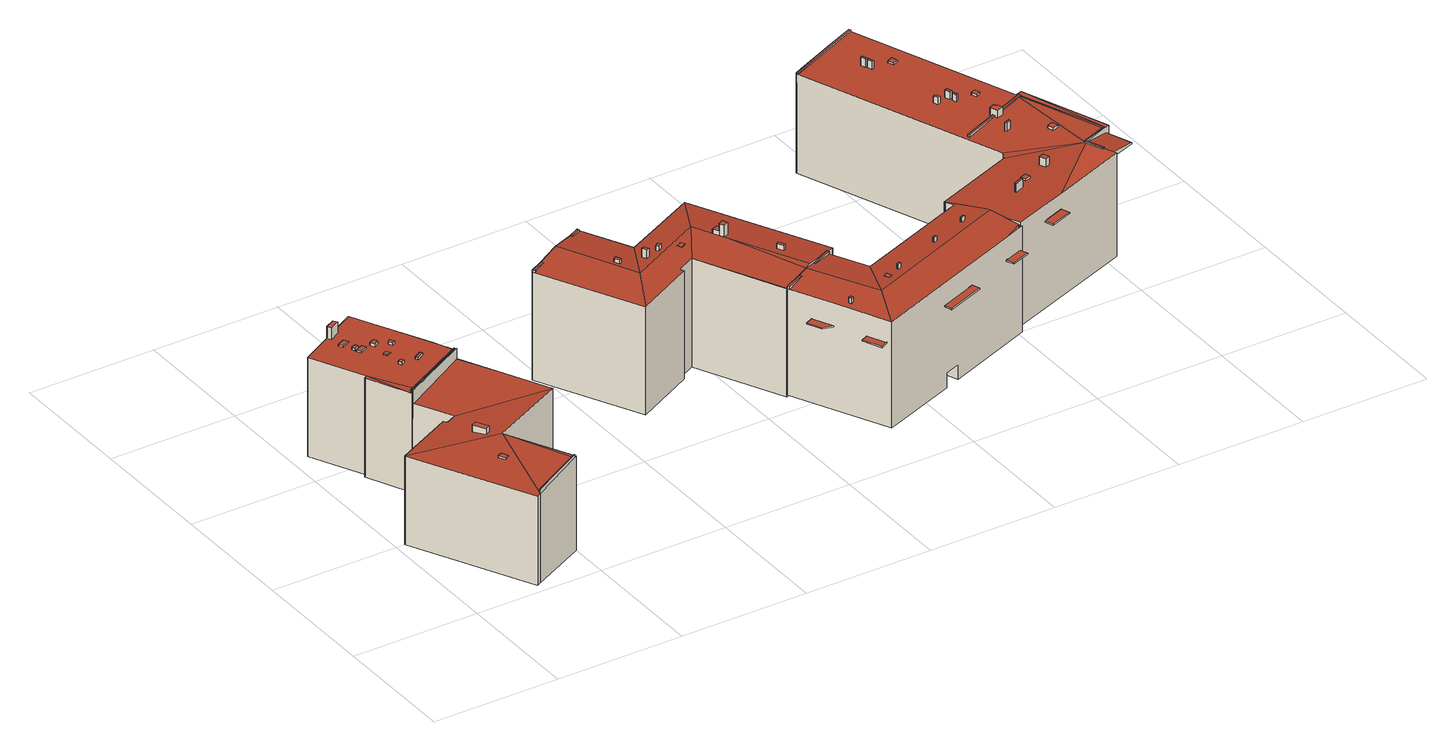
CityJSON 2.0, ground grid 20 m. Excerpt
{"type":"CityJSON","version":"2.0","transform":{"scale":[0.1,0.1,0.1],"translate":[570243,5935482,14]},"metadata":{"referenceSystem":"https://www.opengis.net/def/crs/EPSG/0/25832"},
"CityObjects":{
"building1":{"type":"Building","attributes":{"Grundfläche 2D":"402.932630","Grundhöhe NN":"15.141"},"children":["building1-1","building1-2","building1-3","building1-4"],"geometry":[{"type":"Solid","lod":"3","boundaries":[[[[0,1,2,3,4,5,6,7,8,9]],[[10,11,12,13,7,6]],[[13,12,14,15,16]],[[16,13,16,15]],[[15,17,13,16]],[[17,18,13]],[[19,13,18]],[[20,21,22,4,3,2,1,0,9,23,24]],[[6,5,4,22,25]],[[10,6,25,26]],[[11,10,26,27]],[[12,11,27,28]],[[14,12,28,29]],[[15,14,29,30]],[[19,18,17,15,30,31]],[[13,19,31,32]],[[7,13,32,33]],[[9,8,7,33,23]],[[21,20,24,23,33,32,31,30,29,28,27,26,25,22]]]],"semantics":{"surfaces":[{"type":"RoofSurface"},{"type":"WallSurface"},{"type":"GroundSurface"}],"values":[[0,0,0,0,0,0,0,1,1,1,1,1,1,1,1,1,1,1,2]]}}]},
"building1-1":{"type":"BuildingInstallation","parents":["building1"],"geometry":[{"type":"MultiSurface","lod":"3","boundaries":[[[34,35,36]],[[35,37,38,39,36]],[[40,38,37]],[[18,41,35,34]],[[37,35,41,16]],[[40,37,16,42]],[[40,42,15,38]],[[39,38,15,17,18,34,36]]],"semantics":{"surfaces":[{"type":"RoofSurface"},{"type":"WallSurface"}],"values":[0,0,0,1,1,1,1,1]}}]},
"building1-2":{"type":"BuildingInstallation","parents":["building1"],"geometry":[{"type":"MultiSurface","lod":"3","boundaries":[[[43,44,45,46]],[[46,45,47,48]],[[43,46,48,49]],[[44,43,49,50]],[[45,44,50,47]]],"semantics":{"surfaces":[{"type":"RoofSurface"},{"type":"WallSurface"}],"values":[0,1,1,1,1]}}]},
"building1-3":{"type":"BuildingInstallation","parents":["building1"],"geometry":[{"type":"MultiSurface","lod":"3","boundaries":[[[51,52,53,54,55,56,57,58,59,60,61]],[[56,9,0,1,2,3,4,61,60,59,58,57]],[[4,5,51,61]],[[51,5,62,63,64,8,55,54,53,52]],[[8,9,56,55]]],"semantics":{"surfaces":[{"type":"RoofSurface"},{"type":"WallSurface"}],"values":[0,1,1,1,1]}}]},
"building1-4":{"type":"BuildingInstallation","parents":["building1"],"geometry":[{"type":"MultiSurface","lod":"3","boundaries":[[[65,66,67,68]],[[68,67,69,70]],[[65,68,70,71]],[[66,65,71,72]],[[67,66,72,69]]],"semantics":{"surfaces":[{"type":"RoofSurface"},{"type":"WallSurface"}],"values":[0,1,1,1,1]}}]},
"building2":{"type":"Building","attributes":{"Grundfläche 2D":"201.502350","Grundhöhe NN":"15.001"},"children":["building2-1","building2-2","building2-3","building2-4","building2-5","building2-6","building2-7","building2-8","building2-9","building2-10","building2-11"],"geometry":[{"type":"Solid","lod":"3","boundaries":[[[[73,74,75,76,77,78,79,80,81,82,83,84,85,86]],[[87,74,73]],[[83,82,88,84]],[[89,88,82]],[[90,91,88]],[[91,84,88]],[[92,93,94]],[[92,95,96,93]],[[95,97,98,96]],[[73,86,99,100]],[[87,73,100,101]],[[102,99,86,85,84,91,90,103,104]],[[105,106,97,95,92,94,107,108,77,76,75,74,87,101,109]],[[110,81,80,79,78,77,108,111]],[[82,81,110,112]],[[89,82,112,113]],[[90,88,89,113,103]],[[96,98,97,106,105,109,114,115]],[[93,96,115,116]],[[94,93,116,107]],[[111,108,107,116,115,114,109,101,100,99,102,104,103,113,112,110]]]],"semantics":{"surfaces":[{"type":"RoofSurface"},{"type":"WallSurface"},{"type":"GroundSurface"}],"values":[[0,0,0,0,0,0,0,0,0,1,1,1,1,1,1,1,1,1,1,1,2]]}}]},
"building2-1":{"type":"BuildingInstallation","parents":["building2"],"geometry":[{"type":"MultiSurface","lod":"3","boundaries":[[[117,118,119,120]],[[121,122,118,117]],[[122,123,119,118]],[[123,124,120,119]],[[124,121,117,120]]],"semantics":{"surfaces":[{"type":"RoofSurface"},{"type":"WallSurface"}],"values":[0,1,1,1,1]}}]},
"building2-2":{"type":"BuildingInstallation","parents":["building2"],"geometry":[{"type":"MultiSurface","lod":"3","boundaries":[[[125,126,127,128]],[[128,127,129,130]],[[125,128,130,131]],[[126,125,131,132]],[[127,126,132,129]]],"semantics":{"surfaces":[{"type":"RoofSurface"},{"type":"WallSurface"}],"values":[0,1,1,1,1]}}]},
"building2-3":{"type":"BuildingInstallation","parents":["building2"],"geometry":[{"type":"MultiSurface","lod":"3","boundaries":[[[133,134,135,136]],[[136,135,137,138]],[[133,136,138,139]],[[139,140,134,133]],[[140,137,135,134]]],"semantics":{"surfaces":[{"type":"RoofSurface"},{"type":"WallSurface"}],"values":[0,1,1,1,1]}}]},
"building2-4":{"type":"BuildingInstallation","parents":["building2"],"geometry":[{"type":"MultiSurface","lod":"3","boundaries":[[[141,142,143,144]],[[144,143,145,146]],[[141,144,146,147]],[[142,141,147,148]],[[143,142,148,145]]],"semantics":{"surfaces":[{"type":"RoofSurface"},{"type":"WallSurface"}],"values":[0,1,1,1,1]}}]},
"building2-5":{"type":"BuildingInstallation","parents":["building2"],"geometry":[{"type":"MultiSurface","lod":"3","boundaries":[[[149,150,151,152]],[[152,151,79,80]],[[149,152,80,153]],[[150,149,153,154]],[[151,150,154,79]]],"semantics":{"surfaces":[{"type":"RoofSurface"},{"type":"WallSurface"}],"values":[0,1,1,1,1]}}]},
"building2-6":{"type":"BuildingInstallation","parents":["building2"],"geometry":[{"type":"MultiSurface","lod":"3","boundaries":[[[61,59,58,155,156,157]],[[158,155,58,57,56,159,160,161]],[[59,61,90,91,84,85,86,56,57,58]],[[86,73,159,56]],[[161,160,159,73,83,162,88,157,156,155,158]],[[88,90,61,157]]],"semantics":{"surfaces":[{"type":"RoofSurface"},{"type":"WallSurface"}],"values":[0,0,1,1,1,1]}}]},
"building2-7":{"type":"BuildingInstallation","parents":["building2"],"geometry":[{"type":"MultiSurface","lod":"3","boundaries":[[[163,164,165,166]],[[166,165,167,168]],[[163,166,168,169]],[[164,163,169,170]],[[165,164,170,167]]],"semantics":{"surfaces":[{"type":"RoofSurface"},{"type":"WallSurface"}],"values":[0,1,1,1,1]}}]},
"building2-8":{"type":"BuildingInstallation","parents":["building2"],"geometry":[{"type":"MultiSurface","lod":"3","boundaries":[[[171,172,173,174]],[[174,173,175,176]],[[171,174,176,177]],[[172,171,177,178]],[[173,172,178,175]]],"semantics":{"surfaces":[{"type":"RoofSurface"},{"type":"WallSurface"}],"values":[0,1,1,1,1]}}]},
"building2-9":{"type":"BuildingInstallation","parents":["building2"],"geometry":[{"type":"MultiSurface","lod":"3","boundaries":[[[179,180,181,182]],[[182,181,183,184]],[[179,182,184,185]],[[180,179,185,186]],[[181,180,186,183]]],"semantics":{"surfaces":[{"type":"RoofSurface"},{"type":"WallSurface"}],"values":[0,1,1,1,1]}}]},
"building2-10":{"type":"BuildingInstallation","parents":["building2"],"geometry":[{"type":"MultiSurface","lod":"3","boundaries":[[[187,188,189,190]],[[190,189,191,192]],[[187,190,192,193]],[[188,187,193,194]],[[189,188,194,191]]],"semantics":{"surfaces":[{"type":"RoofSurface"},{"type":"WallSurface"}],"values":[0,1,1,1,1]}}]},
"building2-11":{"type":"BuildingInstallation","parents":["building2"],"geometry":[{"type":"MultiSurface","lod":"3","boundaries":[[[195,196,106,197]],[[105,198,197,106]],[[198,199,195,197]],[[199,200,196,195]],[[200,105,106,196]],[[200,199,198,105]]],"semantics":{"surfaces":[{"type":"RoofSurface"},{"type":"WallSurface"},{"type":"OuterCeilingSurface"}],"values":[0,1,1,1,1,2]}}]},
"building3":{"type":"Building","attributes":{"Grundfläche 2D":"505.662605","Grundhöhe NN":"14.138"},"children":["building3-1","building3-2","building3-3","building3-4","building3-5","building3-6","building3-7","building3-8","building3-9"],"geometry":[{"type":"Solid","lod":"3","boundaries":[[[[201,202,203,204,205,206]],[[207,208,205,204]],[[209,210,211,212,213,214,208,207,215,216]],[[208,214,213,217,218,219,220,221,222]],[[222,223,224,225,205,208]],[[226,227,225]],[[227,228,225]],[[229,201,206,205,225,228]],[[202,201,229]],[[203,230,231,204]],[[207,204,231,232]],[[215,207,232,233]],[[216,215,233,234]],[[209,216,234,235]],[[236,237,220,219,218,217,213,212,211,210,209,235,238]],[[222,221,220,237,239]],[[223,222,239,240]],[[225,224,241,242]],[[224,223,240,241]],[[226,225,242,243]],[[244,230,203,202,229,228,227,226,243,245]],[[239,237,236,238,235,234,233,232,231,230,244,245,243,242,241,240]]]],"semantics":{"surfaces":[{"type":"RoofSurface"},{"type":"WallSurface"},{"type":"GroundSurface"}],"values":[[0,0,0,0,0,0,0,0,0,1,1,1,1,1,1,1,1,1,1,1,1,2]]}}]},
"building3-1":{"type":"BuildingInstallation","parents":["building3"],"geometry":[{"type":"MultiSurface","lod":"3","boundaries":[[[246,247,248,249]],[[249,248,250,251]],[[246,249,251,252]],[[247,246,252,253]],[[248,247,253,250]]],"semantics":{"surfaces":[{"type":"RoofSurface"},{"type":"WallSurface"}],"values":[0,1,1,1,1]}}]},
"building3-2":{"type":"BuildingInstallation","parents":["building3"],"geometry":[{"type":"MultiSurface","lod":"3","boundaries":[[[254,255,256,257]],[[257,256,258,259]],[[254,257,259,260]],[[255,254,260,261]],[[256,255,261,258]]],"semantics":{"surfaces":[{"type":"RoofSurface"},{"type":"WallSurface"}],"values":[0,1,1,1,1]}}]},
"building3-3":{"type":"BuildingInstallation","parents":["building3"],"geometry":[{"type":"MultiSurface","lod":"3","boundaries":[[[262,263,264,265]],[[266,267,265,264]],[[262,265,267,268]],[[268,269,263,262]],[[264,263,269,266]]],"semantics":{"surfaces":[{"type":"RoofSurface"},{"type":"WallSurface"}],"values":[0,1,1,1,1]}}]},
"building3-4":{"type":"BuildingInstallation","parents":["building3"],"geometry":[{"type":"MultiSurface","lod":"3","boundaries":[[[270,271,272,273]],[[273,272,274,275]],[[270,273,275,276]],[[271,270,276,277]],[[272,271,277,274]]],"semantics":{"surfaces":[{"type":"RoofSurface"},{"type":"WallSurface"}],"values":[0,1,1,1,1]}}]},
"building3-5":{"type":"BuildingInstallation","parents":["building3"],"geometry":[{"type":"MultiSurface","lod":"3","boundaries":[[[278,279,280,281,282,283]],[[282,281,284,285]],[[286,278,283,282,285,206]],[[279,278,286,287]]],"semantics":{"surfaces":[{"type":"RoofSurface"},{"type":"WallSurface"}],"values":[0,1,1,1]}}]},
"building3-6":{"type":"BuildingInstallation","parents":["building3"],"geometry":[{"type":"MultiSurface","lod":"3","boundaries":[[[288,289,290,291,292]],[[281,280,279,291,290,289]],[[201,292,291,279,287]],[[201,293,288,292]],[[284,281,289,288,293]]],"semantics":{"surfaces":[{"type":"RoofSurface"},{"type":"WallSurface"}],"values":[0,1,1,1,1]}}]},
"building3-7":{"type":"BuildingInstallation","parents":["building3"],"geometry":[{"type":"MultiSurface","lod":"3","boundaries":[[[294,295,296,297]],[[297,296,298]],[[294,297,298,299]],[[294,299,295]]],"semantics":{"surfaces":[{"type":"RoofSurface"},{"type":"WallSurface"}],"values":[0,1,1,1]}}]},
"building3-8":{"type":"BuildingInstallation","parents":["building3"],"geometry":[{"type":"MultiSurface","lod":"3","boundaries":[[[300,218,301,302,303,304]],[[305,212,306,307,308]],[[216,209,308,307]],[[308,209,210,211,212,305]],[[220,301,218,219]],[[302,301,220,221]],[[221,309,304,303,302]],[[306,216,307]]],"semantics":{"surfaces":[{"type":"RoofSurface"},{"type":"WallSurface"}],"values":[0,0,1,1,1,1,1,1]}}]},
"building3-9":{"type":"BuildingInstallation","parents":["building3"],"geometry":[{"type":"MultiSurface","lod":"3","boundaries":[[[310,311,312,313,314,315]],[[316,317,315,314]],[[318,319,313,312]],[[317,320,310,315]],[[320,321,311,310]],[[321,318,312,311]],[[319,316,314,313]],[[319,318,321,320,317,316]]],"semantics":{"surfaces":[{"type":"RoofSurface"},{"type":"WallSurface"},{"type":"OuterCeilingSurface"}],"values":[0,1,1,1,1,1,1,2]}}]},
"building4":{"type":"Building","attributes":{"Grundfläche 2D":"362.395718","Grundhöhe NN":"14.404"},"children":["building4-1","building4-2","building4-3","building4-4","building4-5","building4-6","building4-7","building4-8","building4-9","building4-10","building4-11"],"geometry":[{"type":"MultiSurface","lod":"3","boundaries":[[[322,323,324]],[[325,323,322]],[[326,327,328,329,330,325]],[[330,323,325]],[[331,332,333,334,335,336,337,327,326,338,339]],[[340,341,342,343,229,327,337]],[[328,327,229,344,228,227,345,346]],[[347,338,326,325,322,324,348,349]],[[350,351,332,331,339,338,347,352]],[[333,332,351,353]],[[334,333,353,354]],[[335,334,354,355]],[[336,335,355,356]],[[357,358,359,360,361,362,363,364,337,336,356]],[[341,340,337,364,365]],[[229,343,342,341,365,366,367,227,228,344]],[[328,346,345,227,367,368]],[[330,329,328,368,369,370,371,372,348,324,323]],[[357,372,371,373,358]],[[370,369,363,362]],[[369,368,367,366,365,364,363]],[[354,353,351,350,352,347,349,348,372,357,356,355]],[[373,371,370,362,361]]],"semantics":{"surfaces":[{"type":"RoofSurface"},{"type":"WallSurface"},{"type":"GroundSurface"},{"type":"OuterCeilingSurface"}],"values":[0,0,0,0,0,0,0,1,1,1,1,1,1,1,1,1,1,1,1,1,2,2,3]}}]},
"building4-1":{"type":"BuildingInstallation","parents":["building4"],"geometry":[{"type":"MultiSurface","lod":"3","boundaries":[[[374,375,376,377]],[[377,376,378,379]],[[379,380,374,377]],[[375,374,380,381]],[[381,378,376,375]]],"semantics":{"surfaces":[{"type":"RoofSurface"},{"type":"WallSurface"}],"values":[0,1,1,1,1]}}]},
"building4-2":{"type":"BuildingInstallation","parents":["building4"],"geometry":[{"type":"MultiSurface","lod":"3","boundaries":[[[382,383,384,385]],[[385,384,386,387]],[[382,385,387,388]],[[383,382,388,389]],[[384,383,389,386]]],"semantics":{"surfaces":[{"type":"RoofSurface"},{"type":"WallSurface"}],"values":[0,1,1,1,1]}}]},
"building4-3":{"type":"BuildingInstallation","parents":["building4"],"geometry":[{"type":"MultiSurface","lod":"3","boundaries":[[[390,343,391,392]],[[344,393,394,395,396]],[[392,391,340]],[[395,394,227,345]],[[396,395,345]],[[340,341,390,392]],[[342,343,390,341]],[[227,394,393,344,228]]],"semantics":{"surfaces":[{"type":"RoofSurface"},{"type":"WallSurface"}],"values":[0,0,1,1,1,1,1,1]}}]},
"building4-4":{"type":"BuildingInstallation","parents":["building4"],"geometry":[{"type":"MultiSurface","lod":"3","boundaries":[[[397,398,399,400,401]],[[402,403,399,398]],[[403,404,405,401,400,399]],[[397,401,405,406]],[[406,402,398,397]]],"semantics":{"surfaces":[{"type":"RoofSurface"},{"type":"WallSurface"}],"values":[0,1,1,1,1]}}]},
"building4-5":{"type":"BuildingInstallation","parents":["building4"],"geometry":[{"type":"MultiSurface","lod":"3","boundaries":[[[407,408,409,410]],[[410,409,411,412]],[[407,410,412,413]],[[408,407,413,414]],[[409,408,414,411]]],"semantics":{"surfaces":[{"type":"RoofSurface"},{"type":"WallSurface"}],"values":[0,1,1,1,1]}}]},
"building4-6":{"type":"BuildingInstallation","parents":["building4"],"geometry":[{"type":"MultiSurface","lod":"3","boundaries":[[[415,416,417,418]],[[418,417,419,420]],[[415,418,420,421]],[[416,415,421,422]],[[417,416,422,419]]],"semantics":{"surfaces":[{"type":"RoofSurface"},{"type":"WallSurface"}],"values":[0,1,1,1,1]}}]},
"building4-7":{"type":"BuildingInstallation","parents":["building4"],"geometry":[{"type":"MultiSurface","lod":"3","boundaries":[[[423,424,425,426]],[[425,427,428,426]],[[423,426,428,429]],[[424,423,429,430]],[[430,427,425,424]],[[430,429,428,427]]],"semantics":{"surfaces":[{"type":"RoofSurface"},{"type":"WallSurface"},{"type":"OuterCeilingSurface"}],"values":[0,1,1,1,1,2]}}]},
"building4-8":{"type":"BuildingInstallation","parents":["building4"],"geometry":[{"type":"MultiSurface","lod":"3","boundaries":[[[431,432,433,434]],[[435,436,432,431]],[[437,438,434,433]],[[438,435,431,434]],[[436,437,433,432]],[[436,435,438,437]]],"semantics":{"surfaces":[{"type":"RoofSurface"},{"type":"WallSurface"},{"type":"OuterCeilingSurface"}],"values":[0,1,1,1,1,2]}}]},
"building4-9":{"type":"BuildingInstallation","parents":["building4"],"geometry":[{"type":"MultiSurface","lod":"3","boundaries":[[[439,440,441,442]],[[443,444,442,441]],[[444,445,439,442]],[[445,446,440,439]],[[446,443,441,440]],[[446,445,444,443]]],"semantics":{"surfaces":[{"type":"RoofSurface"},{"type":"WallSurface"},{"type":"OuterCeilingSurface"}],"values":[0,1,1,1,1,2]}}]},
"building4-10":{"type":"BuildingInstallation","parents":["building4"],"geometry":[{"type":"MultiSurface","lod":"3","boundaries":[[[447,361,360,448]],[[448,360,359,449]],[[448,449,450,451,447]],[[451,450,358,373]],[[358,450,449,359]],[[373,361,447,451]]],"semantics":{"surfaces":[{"type":"RoofSurface"},{"type":"WallSurface"},{"type":"OuterCeilingSurface"}],"values":[0,1,1,1,2,2]}}]},
"building4-11":{"type":"BuildingInstallation","parents":["building4"],"geometry":[{"type":"MultiSurface","lod":"3","boundaries":[[[452,453,454,455]],[[454,456,457,455]],[[458,452,455,457]],[[453,452,458,459]],[[454,453,459,456]],[[459,458,457,456]]],"semantics":{"surfaces":[{"type":"RoofSurface"},{"type":"WallSurface"},{"type":"OuterCeilingSurface"}],"values":[0,1,1,1,1,2]}}]},
"building5":{"type":"Building","attributes":{"Grundfläche 2D":"740.935018","Grundhöhe NN":"15.281"},"children":["building5-1","building5-2","building5-3","building5-4","building5-5","building5-6","building5-7","building5-8","building5-9","building5-10","building5-11","building5-12","building5-13","building5-14","building5-15","building5-16","building5-17","building5-18","building5-19","building5-20","building5-21","building5-22"],"geometry":[{"type":"Solid","lod":"3","boundaries":[[[[460,461,460,462]],[[460,463,462]],[[464,465,466,467,468,469,463,460,461,470,471]],[[472,473,474,475,476,477,461,460,462,478,479,332]],[[480,481,461,477,476]],[[465,464,471,470,461,482,483,484]],[[482,485,486]],[[484,483,482,486,487,485,488,489,465]],[[485,487,486]],[[485,490,491,488]],[[467,492,493,494,495,468]],[[463,469,468,495,496]],[[462,463,496,497]],[[478,462,497,498]],[[499,500,474,473,472,332,479,478,498,501]],[[475,474,500,502]],[[476,475,502,503,480]],[[481,480,503,504,505,461]],[[485,482,461,505,504,506,490]],[[491,490,506,507]],[[488,491,507,508,509,510]],[[511,512,465,489,488,510,509,508,513,514]],[[514,494,493,492,467,466,465,512,511]],[[502,500,499,501,498,497,496,495,494,514,513,508,507,506,504,503]]]],"semantics":{"surfaces":[{"type":"RoofSurface"},{"type":"WallSurface"},{"type":"GroundSurface"}],"values":[[0,0,0,0,0,0,0,0,0,0,1,1,1,1,1,1,1,1,1,1,1,1,1,2]]}}]},
"building5-1":{"type":"BuildingInstallation","parents":["building5"],"geometry":[{"type":"MultiSurface","lod":"3","boundaries":[[[515,516,517,518]],[[518,517,519,520]],[[515,518,520,521]],[[516,515,521,522]],[[517,516,522,519]]],"semantics":{"surfaces":[{"type":"RoofSurface"},{"type":"WallSurface"}],"values":[0,1,1,1,1]}}]},
"building5-2":{"type":"BuildingInstallation","parents":["building5"],"geometry":[{"type":"MultiSurface","lod":"3","boundaries":[[[523,524,525,526]],[[526,525,527,528]],[[523,526,528,529]],[[524,523,529,530]],[[525,524,530,527]]],"semantics":{"surfaces":[{"type":"RoofSurface"},{"type":"WallSurface"}],"values":[0,1,1,1,1]}}]},
"building5-3":{"type":"BuildingInstallation","parents":["building5"],"geometry":[{"type":"MultiSurface","lod":"3","boundaries":[[[531,532,533,534]],[[534,533,535,536]],[[531,534,536,537]],[[537,538,532,531]],[[538,535,533,532]]],"semantics":{"surfaces":[{"type":"RoofSurface"},{"type":"WallSurface"}],"values":[0,1,1,1,1]}}]},
"building5-4":{"type":"BuildingInstallation","parents":["building5"],"geometry":[{"type":"MultiSurface","lod":"3","boundaries":[[[539,540,541,542]],[[542,541,543,544]],[[539,542,544,545]],[[540,539,545,546]],[[541,540,546,543]]],"semantics":{"surfaces":[{"type":"RoofSurface"},{"type":"WallSurface"}],"values":[0,1,1,1,1]}}]},
"building5-5":{"type":"BuildingInstallation","parents":["building5"],"geometry":[{"type":"MultiSurface","lod":"3","boundaries":[[[547,548,549,550,551,552]],[[548,547,481,461]],[[549,548,461,482]],[[482,553,550,549]],[[460,551,550,553,470]],[[477,554,552,551,460]],[[554,481,547,552]]],"semantics":{"surfaces":[{"type":"RoofSurface"},{"type":"WallSurface"}],"values":[0,1,1,1,1,1,1]}}]},
"building5-6":{"type":"BuildingInstallation","parents":["building5"],"geometry":[{"type":"MultiSurface","lod":"3","boundaries":[[[555,556,557,558]],[[559,560,558,557]],[[560,561,555,558]],[[561,562,556,555]]],"semantics":{"surfaces":[{"type":"RoofSurface"},{"type":"WallSurface"}],"values":[0,1,1,1]}}]},
"building5-7":{"type":"BuildingInstallation","parents":["building5"],"geometry":[{"type":"MultiSurface","lod":"3","boundaries":[[[563,564,565,566]],[[566,565,567,568]],[[563,566,568,569]],[[564,563,569,570]],[[565,564,570,567]]],"semantics":{"surfaces":[{"type":"RoofSurface"},{"type":"WallSurface"}],"values":[0,1,1,1,1]}}]},
"building5-8":{"type":"BuildingInstallation","parents":["building5"],"geometry":[{"type":"MultiSurface","lod":"3","boundaries":[[[571,572,573,574,575,576]],[[577,578,571,576]],[[572,571,578,579]],[[579,580,573,572]],[[562,581,574,573,580,559,557,556]],[[581,582,575,574]],[[576,575,582,583,584,585,577]]],"semantics":{"surfaces":[{"type":"RoofSurface"},{"type":"WallSurface"}],"values":[0,1,1,1,1,1,1]}}]},
"building5-9":{"type":"BuildingInstallation","parents":["building5"],"geometry":[{"type":"MultiSurface","lod":"3","boundaries":[[[586,587,588,589]],[[589,588,590,591]],[[586,589,591,592]],[[587,586,592,593]],[[588,587,593,590]]],"semantics":{"surfaces":[{"type":"RoofSurface"},{"type":"WallSurface"}],"values":[0,1,1,1,1]}}]},
"building5-10":{"type":"BuildingInstallation","parents":["building5"],"geometry":[{"type":"MultiSurface","lod":"3","boundaries":[[[594,595,596,597,598,599,600]],[[594,600,467,468,596,595]],[[468,469,597,596]],[[597,469,466,599,598]],[[466,467,600,599]]],"semantics":{"surfaces":[{"type":"RoofSurface"},{"type":"WallSurface"}],"values":[0,1,1,1,1]}}]},
"building5-11":{"type":"BuildingInstallation","parents":["building5"],"geometry":[{"type":"MultiSurface","lod":"3","boundaries":[[[601,602,603,604]],[[604,603,605,606]],[[601,604,606,607]],[[602,601,607,608]],[[603,602,608,605]]],"semantics":{"surfaces":[{"type":"RoofSurface"},{"type":"WallSurface"}],"values":[0,1,1,1,1]}}]},
"building5-12":{"type":"BuildingInstallation","parents":["building5"],"geometry":[{"type":"MultiSurface","lod":"3","boundaries":[[[609,610,611,612]],[[612,611,613,614]],[[609,612,614,615]],[[610,609,615,616]],[[611,610,616,613]]],"semantics":{"surfaces":[{"type":"RoofSurface"},{"type":"WallSurface"}],"values":[0,1,1,1,1]}}]},
"building5-13":{"type":"BuildingInstallation","parents":["building5"],"geometry":[{"type":"MultiSurface","lod":"3","boundaries":[[[617,618,619,620]],[[620,619,621,622]],[[617,620,622,623]],[[618,617,623,624]],[[619,618,624,621]]],"semantics":{"surfaces":[{"type":"RoofSurface"},{"type":"WallSurface"}],"values":[0,1,1,1,1]}}]},
"building5-14":{"type":"BuildingInstallation","parents":["building5"],"geometry":[{"type":"MultiSurface","lod":"3","boundaries":[[[625,626,627,628]],[[628,627,629,630]],[[625,628,630,631]],[[626,625,631,632]],[[627,626,632,629]]],"semantics":{"surfaces":[{"type":"RoofSurface"},{"type":"WallSurface"}],"values":[0,1,1,1,1]}}]},
"building5-15":{"type":"BuildingInstallation","parents":["building5"],"geometry":[{"type":"MultiSurface","lod":"3","boundaries":[[[633,634,635,636]],[[637,638,633,636]],[[638,639,634,633]],[[640,635,634,639]],[[640,637,636,635]]],"semantics":{"surfaces":[{"type":"RoofSurface"},{"type":"WallSurface"}],"values":[0,1,1,1,1]}}]},
"building5-16":{"type":"BuildingInstallation","parents":["building5"],"geometry":[{"type":"MultiSurface","lod":"3","boundaries":[[[641,642,643,644,645,646,647]],[[648,649,643,642]],[[649,650,651,645,644,643]],[[651,652,646,645]],[[652,653,647,646]],[[653,654,641,647]],[[654,648,642,641]]],"semantics":{"surfaces":[{"type":"RoofSurface"},{"type":"WallSurface"}],"values":[0,1,1,1,1,1,1]}}]},
"building5-17":{"type":"BuildingInstallation","parents":["building5"],"geometry":[{"type":"MultiSurface","lod":"3","boundaries":[[[655,585,584,656,657,658,659,660,661]],[[471,483,486,657,656,584,583,662]],[[657,486,658]],[[486,487,658]],[[487,663,659,658]],[[663,484,464,664,577,585,655,661,660,659]]],"semantics":{"surfaces":[{"type":"RoofSurface"},{"type":"WallSurface"}],"values":[0,1,1,1,1,1]}}]},
"building5-18":{"type":"BuildingInstallation","parents":["building5"],"geometry":[{"type":"MultiSurface","lod":"3","boundaries":[[[512,665,510,666,667]],[[512,667,668,511]],[[669,668,667,666]],[[510,665,512,511,670,509]],[[666,510,509,669]],[[670,511,668,669,509]]],"semantics":{"surfaces":[{"type":"RoofSurface"},{"type":"WallSurface"},{"type":"OuterCeilingSurface"}],"values":[0,1,1,1,1,2]}}]},
"building5-19":{"type":"BuildingInstallation","parents":["building5"],"geometry":[{"type":"MultiSurface","lod":"3","boundaries":[[[671,672,673,674,675,461]],[[675,674,676,505,461]],[[671,461,505,677,672]],[[673,672,677,678]],[[674,673,678,676]],[[505,676,678,677]]],"semantics":{"surfaces":[{"type":"RoofSurface"},{"type":"WallSurface"},{"type":"OuterCeilingSurface"}],"values":[0,1,1,1,1,2]}}]},
"building5-20":{"type":"BuildingInstallation","parents":["building5"],"geometry":[{"type":"MultiSurface","lod":"3","boundaries":[[[679,680,681,682]],[[683,684,681,680]],[[684,685,682,681]],[[685,686,679,682]],[[686,683,680,679]],[[683,686,685,684]]],"semantics":{"surfaces":[{"type":"RoofSurface"},{"type":"WallSurface"},{"type":"OuterCeilingSurface"}],"values":[0,1,1,1,1,2]}}]},
"building5-21":{"type":"BuildingInstallation","parents":["building5"],"geometry":[{"type":"MultiSurface","lod":"3","boundaries":[[[687,688,689,690]],[[691,692,690,689]],[[692,693,687,690]],[[693,694,688,687]],[[694,691,689,688]],[[694,693,692,691]]],"semantics":{"surfaces":[{"type":"RoofSurface"},{"type":"WallSurface"},{"type":"OuterCeilingSurface"}],"values":[0,1,1,1,1,2]}}]},
"building5-22":{"type":"BuildingInstallation","parents":["building5"],"geometry":[{"type":"MultiSurface","lod":"3","boundaries":[[[695,492,696,697]],[[492,493,698,696]],[[492,695,699,493]],[[697,696,698,700]],[[695,697,700,699]],[[493,699,700,698]]],"semantics":{"surfaces":[{"type":"RoofSurface"},{"type":"WallSurface"},{"type":"OuterCeilingSurface"}],"values":[0,1,1,1,1,2]}}]}
},
"vertices":[
[190,345,160],[91,295,152],[88,294,152],[88,293,152],[87,293,152],[88,292,152],[117,234,153],[259,210,161],[192,344,161],[191,345,161],[100,226,153],[97,232,152],[6,187,152],[139,151,161],[99,2,152],[105,5,153],[106,7,153],[188,46,160],[188,47,160],[191,48,161],[88,294,11],[88,293,11],[87,293,11],[191,345,11],[190,345,11],[117,234,11],[100,226,11],[97,232,11],[6,187,11],[99,2,11],[105,5,11],[191,48,11],[139,151,11],[259,210,11],
[188,47,165],[188,48,165],[188,46,165],[106,7,159],[105,5,159],[143,24,162],[105,6,159],[188,48,160],[105,6,153],
[110,98,160],[116,101,160],[112,111,160],[105,108,160],[112,111,157],[105,108,156],[110,98,156],[116,101,157],
[88,292,174],[89,292,174],[91,293,174],[188,342,177],[192,344,177],[191,345,177],[190,345,177],[91,295,174],[88,294,174],[88,293,174],[87,293,174],[89,292,152],[91,293,152],[188,342,160],
[121,163,168],[129,167,168],[119,186,168],[111,182,168],[119,186,157],[111,182,157],[121,163,159],[129,167,159],
[190,347,174],[182,366,174],[175,380,174],[129,471,174],[117,496,174],[116,496,174],[79,477,172],[64,469,171],[19,447,168],[60,364,168],[96,300,169],[91,295,169],[190,345,174],[191,345,174],[191,348,174],[86,295,168],[55,361,168],[87,293,168],[88,294,168],[135,460,146],[140,476,144],[129,471,144],[170,391,146],[186,386,144],[175,380,144],[185,385,144],[191,345,10],[190,347,10],[191,348,10],[190,345,10],[87,293,10],[88,294,10],[175,380,119],[175,380,121],[129,471,10],[117,496,10],[175,380,10],[19,447,10],[116,496,10],[60,364,10],[55,361,10],[185,385,10],[186,386,10],[140,476,10],
[92,426,173],[79,420,173],[83,413,173],[95,419,173],[92,426,171],[79,420,171],[83,413,171],[95,419,171],
[79,422,175],[86,425,175],[84,430,175],[77,427,175],[84,430,171],[77,427,171],[79,422,171],[86,425,171],
[106,414,177],[113,418,177],[110,425,177],[102,421,177],[110,425,172],[102,421,172],[106,414,172],[113,418,172],
[108,387,173],[115,390,173],[111,396,173],[105,393,173],[111,396,172],[105,393,171],[108,387,171],[115,390,172],
[68,463,190],[83,471,190],[79,477,190],[64,469,190],[68,463,171],[83,471,172],
[96,300,174],[90,297,174],[86,295,174],[98,301,174],[190,347,177],[189,347,177],[100,302,174],[90,297,169],
[112,358,175],[118,361,175],[116,366,175],[110,363,175],[116,366,171],[110,363,171],[112,358,171],[118,361,171],
[70,438,173],[83,444,173],[79,451,173],[67,445,173],[79,451,171],[67,445,171],[70,438,171],[83,444,171],
[137,355,176],[148,361,176],[146,365,176],[135,359,176],[146,365,173],[135,359,172],[137,355,172],[148,361,173],
[127,403,177],[132,406,177],[129,413,177],[124,410,177],[129,413,173],[124,410,173],[127,403,173],[132,406,173],
[192,370,121],[185,385,121],[182,366,121],[182,366,119],[192,370,119],[185,385,119],
[647,381,180],[707,261,180],[760,287,173],[656,493,173],[623,428,180],[639,397,180],[536,434,173],[502,366,180],[495,511,173],[492,510,174],[485,506,175],[478,503,176],[444,486,180],[482,407,180],[498,509,173],[496,508,173],[441,484,180],[408,468,176],[389,458,173],[387,457,173],[389,453,173],[467,299,173],[560,347,173],[557,352,174],[585,367,174],[651,233,173],[652,233,173],[653,234,173],[697,256,179],[760,287,1],[656,493,1],[536,434,1],[498,509,1],[496,508,1],[495,511,1],[389,458,1],[387,457,1],[492,510,1],[467,299,1],[560,347,1],[557,352,1],[585,367,1],[651,233,1],[653,234,1],[652,233,1],
[554,401,186],[561,405,186],[558,409,186],[552,405,186],[558,409,178],[552,405,178],[554,401,179],[561,405,179],
[531,395,191],[536,397,191],[533,404,191],[528,403,191],[533,404,177],[528,403,177],[531,395,178],[536,397,178],
[492,402,185],[496,404,185],[492,412,185],[488,410,185],[492,412,179],[488,410,179],[492,402,179],[496,404,179],
[696,310,187],[700,312,187],[695,321,187],[691,319,187],[695,321,178],[691,319,179],[696,310,179],[700,312,178],
[638,397,187],[643,388,187],[643,389,187],[651,393,187],[647,401,187],[639,397,187],[651,393,179],[647,401,179],[638,397,180],[643,388,180],
[655,385,198],[651,393,198],[643,389,198],[643,388,198],[647,381,198],[655,385,179],
[594,396,179],[590,403,179],[582,399,179],[586,392,179],[586,392,178],[594,396,178],
[409,466,176],[387,457,176],[389,453,176],[393,456,176],[410,464,176],[492,510,176],[479,499,176],[496,508,176],[495,511,176],[393,456,174],
[793,307,27],[770,354,27],[743,340,27],[752,322,27],[744,318,27],[758,290,27],[744,318,25],[758,290,25],[743,340,25],[752,322,25],[793,307,25],[770,354,25],
[1004,196,173],[999,192,173],[1005,194,173],[1003,200,173],[986,244,179],[751,152,179],[724,86,173],[897,152,173],[970,180,173],[960,291,173],[953,305,171],[952,304,171],[952,303,172],[951,302,172],[957,289,173],[777,220,173],[983,252,178],[961,291,173],[748,277,173],[746,280,173],[745,280,173],[714,264,177],[681,248,177],[654,230,173],[685,167,173],[983,252,4],[1005,194,4],[1004,196,4],[960,291,4],[953,305,4],[961,291,4],[952,304,4],[952,303,4],[951,302,4],[957,289,4],[828,239,4],[828,239,26],[888,263,26],[888,263,28],[825,238,28],[804,230,28],[804,230,4],[777,220,4],[746,280,4],[653,234,4],[652,233,4],[724,86,4],[842,131,4],[842,131,28],[867,140,28],[867,140,4],[828,239,28],
[944,243,185],[943,245,185],[937,243,185],[938,241,185],[937,243,177],[938,241,177],[944,243,177],[943,245,177],
[883,222,185],[878,220,185],[879,218,185],[884,220,185],[879,218,177],[884,220,177],[883,222,177],[878,220,177],
[746,280,177],[716,261,177],[748,277,177],[653,234,177],[652,233,177],[654,230,177],[683,244,177],
[779,176,178],[785,178,178],[782,187,178],[780,186,178],[776,184,178],[785,178,177],[782,187,176],[780,186,176],[776,184,176],[779,176,177],
[703,152,183],[707,154,183],[705,158,183],[701,157,183],[705,158,175],[701,157,174],[703,152,174],[707,154,175],
[805,192,185],[800,190,185],[801,187,185],[806,189,185],[801,187,177],[806,189,177],[805,192,177],[800,190,177],
[841,117,138],[901,140,138],[897,152,138],[837,129,138],[897,152,136],[837,129,136],[841,117,136],[901,140,136],
[975,168,138],[1004,179,138],[999,192,138],[970,180,138],[975,168,136],[1004,179,136],[999,192,136],[970,180,136],
[657,193,138],[668,171,138],[685,167,138],[669,199,138],[685,167,136],[669,199,136],[657,193,136],[668,171,136],
[823,246,28],[886,270,28],[886,270,26],[825,246,26],[825,246,28],
[696,116,138],[710,87,138],[721,93,138],[707,121,138],[721,93,136],[707,121,136],[696,116,136],[710,87,136],
[1188,322,176],[1191,321,176],[1079,354,171],[1086,367,171],[1176,468,178],[1176,471,178],[1077,729,178],[1076,732,178],[963,688,171],[964,685,171],[1190,323,176],[1176,465,178],[960,291,172],[961,291,172],[983,252,174],[1004,196,178],[1090,228,178],[1189,320,176],[952,306,171],[952,305,171],[1209,274,178],[1202,294,177],[1228,335,178],[1178,465,178],[1177,469,178],[1232,336,178],[1180,466,178],[1180,467,178],[1186,475,178],[1178,472,178],[1238,338,178],[1238,339,178],[1076,732,116],[1076,732,114],[1076,732,13],[963,688,13],[1086,367,13],[1079,354,13],[952,306,13],[961,291,13],[983,252,13],[960,291,13],[1004,196,13],[1209,274,13],[1191,321,13],[1191,321,168],[1238,338,13],[1238,339,13],[1186,475,13],[1186,475,115],[1186,475,117],[1176,471,115],[1176,471,117],[1178,472,13],[1176,471,13],
[1097,515,187],[1101,516,187],[1098,524,187],[1094,522,187],[1098,524,175],[1094,522,175],[1097,515,175],[1101,516,175],
[1047,645,188],[1050,646,188],[1047,654,188],[1044,653,188],[1047,654,175],[1044,653,175],[1047,645,175],[1050,646,175],
[1070,285,178],[1079,288,178],[1076,296,178],[1067,293,178],[1076,296,174],[1067,293,174],[1070,285,174],[1079,288,174],
[1170,371,180],[1180,374,180],[1176,384,180],[1167,380,180],[1176,384,176],[1167,380,176],[1170,371,176],[1180,374,176],
[1202,294,179],[1191,321,179],[1228,335,179],[1228,337,179],[1188,322,179],[1200,293,179],[1228,337,178],[1200,293,177],
[1070,424,175],[1124,445,177],[1123,448,177],[1069,427,175],[1123,448,175],[1069,427,171],[1070,424,171],[1124,445,175],
[1051,635,188],[1054,636,188],[1051,644,188],[1048,643,188],[1051,644,175],[1048,643,175],[1051,635,175],[1054,636,175],
[1131,451,187],[1129,455,187],[1121,452,187],[1126,440,187],[1136,443,187],[1133,452,187],[1133,452,175],[1131,451,175],[1129,455,175],[1121,452,175],[1126,440,175],[1136,443,175],[1134,448,175],[1134,448,177],[1133,452,177],
[1101,505,186],[1104,506,186],[1102,513,186],[1099,512,186],[1102,513,175],[1099,512,175],[1101,505,175],[1104,506,175],
[1031,715,177],[974,693,173],[963,688,172],[964,685,172],[1020,707,176],[1077,729,180],[1076,732,180],
[1081,628,179],[1089,631,179],[1086,641,179],[1077,637,179],[1086,641,177],[1077,637,176],[1081,628,176],[1089,631,177],
[1130,499,180],[1137,502,180],[1134,510,180],[1127,507,180],[1134,510,176],[1127,507,176],[1130,499,176],[1137,502,176],
[1112,299,188],[1119,302,188],[1116,312,188],[1108,310,188],[1116,312,174],[1108,310,174],[1112,299,175],[1119,302,175],
[1043,267,189],[1057,273,189],[1056,276,189],[1042,270,189],[1056,276,175],[1042,270,175],[1043,267,175],[1057,273,175],
[1117,409,187],[1119,406,187],[1126,409,187],[1125,412,187],[1125,412,174],[1117,409,173],[1119,406,174],[1126,409,174],
[1078,522,185],[1075,521,185],[1077,514,185],[1081,515,185],[1082,515,185],[1080,520,185],[1079,520,185],[1075,521,174],[1077,514,173],[1081,515,174],[1082,515,174],[1080,520,174],[1079,520,174],[1078,522,174],
[1172,467,179],[1178,465,179],[1180,466,179],[1180,467,179],[1179,469,179],[1177,469,179],[1176,468,179],[1167,461,177],[1179,469,178],[1172,467,178],
[1178,472,117],[1172,507,117],[1163,504,117],[1163,504,115],[1172,507,115],[1178,472,115],
[1202,294,176],[1207,280,176],[1247,295,170],[1232,336,170],[1228,335,171],[1232,336,168],[1207,280,168],[1247,295,168],
[1123,638,118],[1113,634,118],[1140,564,118],[1150,568,118],[1113,634,116],[1140,564,116],[1150,568,116],[1123,638,116],
[1060,202,153],[1095,215,153],[1090,228,153],[1055,215,153],[1090,228,151],[1055,215,151],[1060,202,151],[1095,215,151],
[1085,735,116],[1089,696,116],[1099,699,116],[1089,696,114],[1085,735,114],[1099,699,114]
]}
